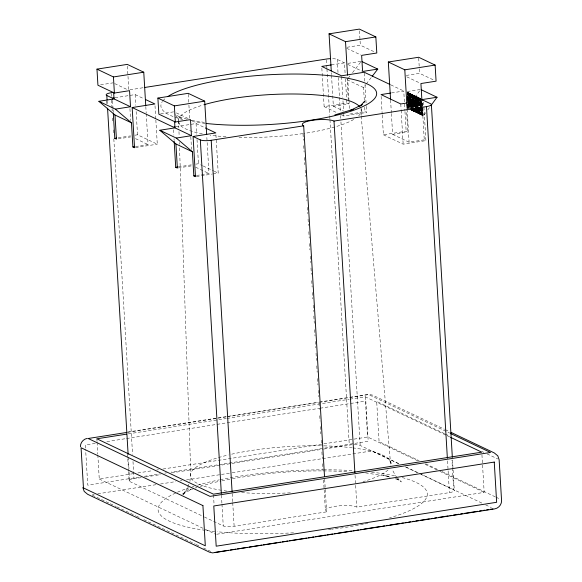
<?xml version="1.0" encoding="UTF-8"?>
<svg xmlns="http://www.w3.org/2000/svg" width="582" height="582" viewBox="0 0 582 582"><rect width="100%" height="100%" fill="white"/><g stroke="black" fill="none" stroke-linecap="round" stroke-linejoin="round"><path stroke-width="0.44" stroke-dasharray="2.91 2.18" d="M361.146 108.434L361.16 115.323M189.921 481.423L190.765 473.05L179.452 145.231M187.484 487.731L182.835 494.787M187.79 486.938L189.012 483.788M408.2 103.916L408.469 108.383L407.022 108.187L406.425 107.917L407.182 107.801L409.772 104.273M411.838 101.45L420.633 89.461L407.196 91.527M421.703 102.148L422.496 115.549L423.587 115.585L425.653 112.77M427.726 109.947L429.792 107.124M348.174 78.308L350.364 75.464M352.547 72.626L360.738 61.976M364.296 100.06L363.546 87.547L365.736 84.71M366.282 83.997L371.745 76.897M183.003 494.904L188.284 489.287L181.991 494.198M182.792 493.805L193.988 488.298M191.558 488.996L189.95 489.615L191.674 489.091M195.115 488.043L196.84 487.52M200.281 486.472L212.328 482.798L221.036 481.052M221.902 480.877L231.476 478.95M232.349 478.775C270.674 471.886 309.944 469.405 348.829 471.776M100.606 84.805L113.09 82.848M346.959 47.28L360.331 45.185L375.23 52.264M129.924 89.788L143.376 87.686M115.025 97.74L135.14 94.59L143.834 98.722M331.362 64.915L344.479 62.863L345.17 74.474M347.912 63.365L361.291 61.27M160.639 113.883L174.018 111.788M406.236 75.434L419.615 73.347L433.728 80.047M175.946 126.68L196.061 123.53L205.548 128.033M391.519 92.938L403.763 91.018L404.927 110.675M407.051 92.582L407.844 92.458L408.797 108.536M118.284 137.81L130.528 135.897M134.908 135.213L137.527 134.798L157.286 144.183L155.852 120.059M408.979 100.81L408.171 92.618L407.385 92.742L407.858 100.781M408.666 108.972L407.713 92.894L408.499 92.771M407.713 92.894L409.161 93.084L409.743 102.912M408.957 103.029L408.368 93.207L409.161 93.084M118.219 138.865L130.703 136.908M321.846 68.203L324.13 106.63L346.872 103.072L348.516 103.851L348.407 102.068M408.368 93.207L409.815 93.396L410.768 109.474M409.612 103.349L409.03 93.52L409.815 93.396M409.03 93.52L410.477 93.709L411.008 102.643M410.215 102.767L409.684 93.833L410.477 93.709M409.684 93.833L411.132 94.022L412.034 109.205M411.248 109.329L410.346 94.146L411.132 94.022M331.529 75.464L333.355 106.23L348.516 103.851M410.346 94.146L411.794 94.335L412.747 110.413L411.961 110.536L411.532 103.392M411.481 102.497L411.008 94.459L411.794 94.335M411.008 94.459L412.449 94.648L412.929 102.687M412.143 102.81L411.663 94.771L412.449 94.648M411.663 94.771L413.111 94.961L413.533 102.105M413.169 109.372L412.325 95.084L413.111 94.961M412.325 95.084L413.766 95.273L414.195 102.417M413.402 102.541L412.98 95.397L413.766 95.273M412.98 95.397L414.428 95.586L414.799 101.843M413.904 100.177L413.642 95.71L414.428 95.586M413.642 95.71L415.082 95.899L415.832 108.405M415.039 108.528L414.297 96.023L415.082 95.899M414.297 96.023L415.744 96.212L416.697 112.29L415.912 112.413L414.959 96.336L415.744 96.212M414.959 96.336L416.399 96.525L416.719 101.886M415.934 102.01L415.613 96.648L416.399 96.525M415.613 96.648L417.061 96.838L417.752 108.448M416.967 108.572L416.276 96.961L417.061 96.838M416.276 96.961L417.723 97.15L418.676 113.228L417.891 113.352L417.25 102.636M417.199 101.741L416.93 97.274L417.723 97.15M416.93 97.274L418.378 97.463L418.487 99.253M417.854 102.054L417.592 97.587L418.378 97.463M417.592 97.587L419.04 97.776L419.251 101.348M418.465 101.472L418.247 97.9L419.04 97.776M418.247 97.9L419.695 98.089L420.277 107.917M419.12 101.785L418.909 98.213L419.695 98.089M420.517 101.086L420.357 98.402L418.909 98.213M419.724 101.21L419.571 98.525L420.357 98.402M420.684 98.562L419.571 98.525M135.577 146.548L148.061 144.591L146.235 113.832M135.424 147.61L157.286 144.183M349.826 114.05L364.979 111.671L366.631 112.457L366.26 106.2M341.518 114.887L343.889 116.014L366.631 112.457M410.972 110.063L411.758 109.94L423.587 115.585M412.085 110.1L411.299 110.224L412.42 110.26M411.961 110.536L413.075 110.573L412.653 103.421M412.98 103.581L413.409 110.725L412.616 110.849L413.737 110.878M414.064 111.038L413.278 111.162L414.391 111.191L414.289 109.409M413.46 103.436L413.933 111.475L414.726 111.351L414.617 109.561M413.933 111.475L415.053 111.504L414.944 109.722M414.486 109.998L414.595 111.788L415.381 111.664L415.279 109.874M414.595 111.788L415.708 111.817L415.177 102.89M415.097 109.423L415.25 112.1L416.043 111.977L415.883 109.3M415.25 112.1L416.37 112.13L416.21 109.452M415.912 112.413L417.025 112.442L416.072 96.372M415.984 102.898L416.574 112.726L417.359 112.602L416.777 102.781M416.574 112.726L417.687 112.755L417.476 109.183M417.018 109.467L417.229 113.039L418.014 112.915L417.803 109.343M417.229 113.039L418.349 113.068L418.131 109.496M417.891 113.352L419.004 113.381L418.742 108.914M418.283 109.198L418.545 113.665L419.331 113.541L419.069 109.074M418.545 113.665L419.666 113.694L419.396 109.227M418.938 109.511L419.207 113.977L419.993 113.854L419.724 109.387M419.207 113.977L420.32 114.014L420 108.652M419.549 108.936L419.862 114.29L420.648 114.167L420.335 108.812M419.862 114.29L420.982 114.327L420.022 98.249M419.782 102.097L420.524 114.603L421.31 114.479L420.568 101.974M420.524 114.603L421.637 114.639L420.895 102.134M420.808 108.667L421.179 114.916L421.972 114.792L421.594 108.543M421.179 114.916L422.299 114.96L421.928 108.703M421.041 101.835L421.841 115.236L422.627 115.112L421.834 101.712M421.841 115.236L422.925 115.272L422.132 101.872M422.496 115.549L423.26 115.432L422.459 102.025M178.339 166.889L192.329 164.699M195.828 164.153L198.455 163.738L202.405 165.615M382.243 115.127L383.407 134.791L406.149 131.226L407.793 132.012L406.527 109.7M178.252 167.943L191.631 165.848M391.402 113.577L392.632 134.384L407.793 132.012M196.505 175.488L208.989 173.531L206.726 135.533M392.632 134.384L409.102 142.204L424.263 139.833L425.908 140.618L423.623 102.192M196.345 176.55L212.088 174.083M212.968 173.953L218.214 173.13L215.878 133.809M383.407 134.791L403.166 144.176L425.908 140.618M127.654 432.048L318.514 402.177M319.409 402.031L348.982 397.404M349.877 397.266L368.333 394.392L372.487 395.076L444.452 429.261M127.596 432.324L226.165 416.894M227.06 416.748L318.456 402.446M319.351 402.308L348.924 397.673M349.818 397.535L368.632 394.589L449.595 433.044M128.28 433.881L226.1 418.567M227.002 418.422L349.055 399.317M349.949 399.179L365.205 396.793L446.481 435.401M95.208 443.426L85.358 444.968L85.569 448.547M106.862 441.607L125.676 438.661M126.57 438.515L319.227 408.36M320.122 408.222L349.687 403.595M350.59 403.45L365.816 401.071L368.21 441.28L171.079 472.14M97.827 454.877L99.26 479.008L133.358 473.668M137.847 472.962L152.208 470.714M156.696 470.016L158.486 469.732M162.975 469.034L367.591 437.002L418.494 461.184M138.822 477.189L87.744 485.184L85.619 449.442M144.198 476.345L160.326 473.821M164.808 473.122L166.597 472.839M129.197 472.453L129.735 481.518A8.279 1.906 -3.4 0 1 134.02 478.76L141.2 477.64M145.682 476.942L160.93 474.548M171.697 472.868L230.894 463.599M231.789 463.461L323.286 449.137M324.181 448.998L349.295 445.063A8.279 1.906 -3.4 0 1 353.529 444.684M92.414 494.649L94.204 494.365M97.791 493.805L156.034 484.69M160.508 483.991L175.742 481.605M180.224 480.899L182.013 480.623M186.495 479.917L220.549 474.592M221.444 474.446L231.301 472.904M232.196 472.766L371.978 450.883L399.783 464.094M204.391 516.976L223.262 525.946A8.279 1.906 -3.4 0 0 234.139 526.317L326.611 511.847A16.558 3.812 -3.4 0 1 335.188 506.34A16.558 3.812 -3.4 0 1 356.933 507.097L449.413 492.619A8.279 1.906 -3.4 0 0 453.698 489.869L451.923 459.969M216.737 534.247L484.173 492.379L481.947 454.848M191.594 120.35L205.373 122.533M365.554 472.882L389.642 476.694L383.189 475.028L390.071 477.175M189.805 120.154L192.176 120.794M186.997 119.179L178.361 116.487L181.591 118.546L174.949 113.934M395.229 478.782L399.536 480.121L397.302 478.76M407.182 107.801L407.807 108.063L407.546 103.603M411.758 109.94L411.059 103.538M346.741 48.306L360.855 55.006M406.803 76.831L420.131 83.168M407.844 92.458L407.509 92.305L408.149 103.021M332.686 58.658A8.279 1.906 -3.4 0 1 337.233 59.415L344.479 62.863M347.694 64.384L361.808 71.091M390.857 84.892L403.763 91.018M420.553 98.998L420.226 98.838L420.757 107.772M363.546 87.547L347.083 79.727L348.356 101.173M333.355 106.23L343.547 111.067M324.13 106.63L336.774 112.639M114.661 83.59L127.203 89.555M176.368 112.908L188.132 118.495M203.198 165.994L213.47 170.875M214.263 171.254L218.214 173.13M135.519 138.632L148.061 144.591M195.654 167.201L208.989 173.531M445.274 429.647L449.362 431.589M444.568 433.685L376.692 401.442L379.078 441.658L419.156 460.689M445.39 434.077L449.479 436.02M482.187 451.559L483.824 452.338M487.098 453.887L497.726 458.936M447.303 435.787L449.77 436.958M425.697 463.796L438.777 470.016M442.051 471.566L495.209 496.817M496.024 497.21L500.113 499.152M425.064 464.298L439.017 470.933M439.839 471.318L484.173 492.379M406.323 467.201L418.596 473.028M419.411 473.413L482.383 503.328M485.65 504.885L491.375 507.599M354.242 444.67A8.279 1.906 -3.4 0 1 360.171 445.441L399.55 464.152M405.29 466.88L417.6 472.722M420.881 474.279L453.698 489.869M129.735 481.518L203.576 516.59M99.26 479.008L204.347 528.922M205.17 529.314L215.842 534.385M92.334 495.18L109.503 503.335M110.325 503.721L116.051 506.442M116.866 506.827L135.679 515.768M136.494 516.154L140.582 518.096M143.856 519.653L195.377 544.126M196.192 544.512L200.281 546.454M203.555 548.011L210.91 551.503M396.378 478.506L401.333 481.947L397.862 478.259M397.288 477.64L395.549 475.8L392.006 469.114M175.844 115.272L178.718 120.241M389.794 460.173L390.886 465.091M179.14 122.715L179.416 124.359M361.24 116.225L390.675 465.258M452.498 460.006L453.036 469.063M453.094 469.972L454.331 490.815M447.529 460.908L448.067 469.965M448.118 470.874L449.413 492.619M422.83 115.709L424.263 139.833M421.499 101.552L421.87 107.808M421.266 100.206L422.168 115.396M418.705 58.149L419.295 67.985M419.346 68.872L419.615 73.347M421.223 102.287L421.543 107.648M420.611 99.893L420.982 106.142M421.033 107.037L421.514 115.083M420 100.468L420.32 105.829M420.371 106.724L420.851 114.763M419.367 97.936L419.578 101.508M419.629 102.403L419.949 107.757M419.506 102.839L420.197 114.45M419.302 102.243L419.513 105.815M419.171 102.679L419.491 108.041M418.705 97.623L418.814 99.406M419.025 102.978L419.346 108.339M418.582 98.06L418.684 99.842M418.742 100.737L419.055 106.099M419.113 106.993L419.535 114.137M418.698 102.825L419.018 108.179M418.516 102.367L418.727 105.939M418.051 97.31L418.312 101.777M418.371 102.665L418.684 108.026M417.92 97.747L418.4 105.779M418.611 109.351L418.873 113.817M417.912 102.949L418.225 108.303M417.389 96.998L418.08 108.601M417.265 97.434L417.425 100.111M417.476 101.006L418.218 113.505M416.734 96.685L417.054 102.039M417.105 102.934L417.425 108.296M416.603 97.121L417.556 113.192M415.948 96.808L416.53 106.63M416.581 107.525L416.901 112.879M415.417 96.059L416.159 108.558M415.286 96.496L415.497 100.068M415.548 100.955L416.239 112.566M414.755 95.746L415.126 101.995M414.624 96.183L415.264 106.899M415.315 107.786L415.584 112.253M414.85 102.73L415.221 108.987M414.1 95.433L414.522 102.578M414.573 103.472L414.893 108.827M413.969 95.87L414.231 100.33M414.289 101.224L414.602 106.586M414.821 110.158L414.922 111.94M414.246 103.312L414.566 108.674M414.115 103.749L414.435 109.11M413.438 95.121L413.86 102.265M413.918 103.16L414.231 108.514M413.307 95.557L413.576 100.017M413.787 103.596L413.998 107.168M414.057 108.056L414.268 111.628M413.584 102.999L413.962 109.249M412.784 94.808L413.256 102.847M413.307 103.734L413.627 109.096M412.653 95.244L413.606 111.315M412.121 94.495L412.602 102.534M411.991 94.931L412.733 107.43M412.791 108.325L412.951 111.002M412.194 103.705L412.514 109.06M411.459 94.182L412.362 109.365M411.336 94.619L411.707 100.868M411.758 101.763L412.289 110.689M410.805 93.869L411.336 102.796M411.387 103.691L411.707 109.052M410.674 94.306L411.634 110.384M410.143 93.556L410.674 102.483M410.732 103.378L411.103 109.627M410.019 93.993L410.812 107.386M410.274 103.661L410.586 109.016M409.488 93.244L410.07 103.065M410.121 103.96L410.441 109.321M409.357 93.68L409.786 100.824M409.997 104.396L410.208 107.968M409.793 103.8L410.114 109.161M409.663 104.236L409.983 109.598M408.826 92.931L409.415 102.752M409.466 103.647L409.786 109.001M408.702 93.367L409.175 101.406M409.233 102.294L409.604 108.55M409.19 104.382L409.452 108.849M409.008 103.923L409.328 109.285M408.171 92.618L408.804 103.334M408.862 104.229L409.124 108.689M408.04 93.055L408.942 108.23M408.069 104.353L408.338 108.812M407.393 95.717L407.815 102.861M407.873 103.756L408.135 108.223L407.349 108.347L407.087 103.88M407.422 98.838L407.691 103.298M407.742 104.193L408.011 108.659M407.415 104.04L407.676 108.507M406.847 104.207L409.102 142.204M406.753 103.72L407.022 108.187M404.977 111.569L406.149 131.226M400.78 103.967L401.1 109.329M401.151 110.216L403.166 144.176M390.595 100.002L391.344 112.668M381.123 96.365L382.185 114.239M364.296 73.143L364.769 81.182M364.987 84.754L366.202 105.306M364.718 107.204L364.979 111.671M359.48 30.89L360.331 45.185M347.672 77.857L348.96 99.573M349.018 100.475L349.556 109.525M365.205 396.793L367.591 437.002M345.439 78.941L346.603 98.605M346.661 99.493L346.872 103.072M341.554 76.7L342.776 97.252M342.987 100.824L343.569 110.653M343.78 114.232L343.889 116.014M337.233 59.415L338.04 73.012M338.309 77.544L339.444 96.568M339.495 97.478L340.361 111.977M340.572 115.6L340.732 118.321M340.95 121.944L360.171 445.441M331.369 72.75L331.478 74.561M355.049 475.385L355.587 484.442M355.646 485.352L356.933 507.097M326.415 59.946L326.684 64.478M326.742 65.38L326.902 68.101M326.953 69.011L329.703 115.221M329.754 116.131L329.914 118.844M329.972 119.754L349.295 445.063M324.676 479.226L326.611 511.847M303.011 133.904L303.389 140.247M303.709 145.682L304.088 152.026M304.408 157.467L304.837 164.713M305.164 170.155L305.543 176.492M305.914 182.835L306.292 189.179M306.619 194.621L306.99 200.965M307.369 207.301L307.747 213.645M308.067 219.087L308.445 225.43M308.824 231.767L309.202 238.111M309.522 243.552L309.9 249.896M310.279 256.24L310.657 262.577M310.977 268.018L311.355 274.362M311.734 280.706L312.105 287.05M312.432 292.484L312.81 298.828M313.181 305.172L313.56 311.516M313.829 316.041L314.258 323.294M314.636 329.638L315.015 335.981M315.335 341.416L315.713 347.76M316.041 353.194L316.47 360.447M316.79 365.882L317.168 372.225M317.546 378.569L317.925 384.913M318.245 390.347L318.623 396.691M319.001 403.035L319.373 409.379M319.751 415.723L320.078 421.157M320.398 426.599L320.828 433.845M321.206 440.188L321.526 445.623M321.904 451.967L322.283 458.31M322.603 463.745L323.039 470.998M323.577 480.055L324.116 489.12M324.167 490.029L325.353 509.963M232.196 493.696L232.684 501.851M232.735 502.761L234.139 526.317M221.436 495.137L221.917 503.292M221.975 504.194L223.262 525.946M196.061 123.53L196.701 134.253M197.022 139.615L198.455 163.738M213.507 495.064L214.089 504.9M188.277 94.233L188.866 104.185M188.917 105.095L189.725 118.663M190.801 136.755L191.551 149.421M173.487 129.771L173.8 135.133M174.018 138.705L174.12 140.495M155.008 105.764L155.801 119.165M145.806 106.593L146.177 112.923M135.14 94.59L135.773 105.313M136.152 111.569L137.527 134.798M127.4 66.203L128.797 89.723M129.931 108.725L130.63 120.481M112.559 100.832L113.039 108.87M113.09 109.765L113.25 112.45M111.14 93.644L111.3 96.365M111.518 99.988L112.006 108.143M112.057 109.052L112.166 110.864M112.595 118.11L112.755 120.83M113.294 129.895L113.512 133.518M113.832 138.953L132.565 454.295M133.002 461.548L134.02 478.76M107.124 100.926L107.284 103.647M128.28 457.052L128.978 468.83M106.55 100.89L106.71 103.611M127.545 454.295L127.756 457.918M127.814 458.827L128.513 470.605M128.564 471.515L129.102 480.572M96.867 438.792L97.027 441.476M97.085 442.371L97.769 453.989M178.609 120.707L178.856 127.975M178.98 131.605L179.14 136.144M179.358 142.503L179.423 144.321M388.041 469.907A100.606 23.142 -3.4 0 1 363.037 481.641M290.345 492.816A100.606 23.142 -3.4 0 1 240.213 492.488M226.907 491.099A100.606 23.142 -3.4 0 1 222.389 490.437M221.516 490.299A100.606 23.142 -3.4 0 1 228.355 454.957M231.701 454.178A100.606 23.142 -3.4 0 1 323.228 445.841M324.079 445.863A100.606 23.142 -3.4 0 1 351.804 447.762M352.75 447.878A100.606 23.142 -3.4 0 1 390.755 466.167M402.213 477.56A134.82 31.013 -3.4 0 1 389.533 517.9M367.693 523.349A134.82 31.013 -3.4 0 1 364.201 524.069M363.313 524.251A134.82 31.013 -3.4 0 1 332.249 529.242M331.362 529.358A134.82 31.013 -3.4 0 1 327.775 529.795M293.524 532.799A134.82 31.013 -3.4 0 1 217.166 531.744M214.707 531.49A134.82 31.013 -3.4 0 1 206.086 530.435M205.155 530.304A134.82 31.013 -3.4 0 1 176.593 492.583M177.459 492.197A134.82 31.013 -3.4 0 1 189.07 487.774M192.366 486.705A134.82 31.013 -3.4 0 1 194.075 486.174M197.589 485.141A134.82 31.013 -3.4 0 1 219.385 479.844M220.265 479.663A134.82 31.013 -3.4 0 1 322.719 469.805M323.628 469.805A134.82 31.013 -3.4 0 1 353.405 470.634M371.614 472.177A134.82 31.013 -3.4 0 1 396.378 476.141M360.942 108.659A91.752 21.105 -3.4 0 1 356.482 117.666M353.681 119.492A91.752 21.105 -3.4 0 1 335.53 126.76M334.643 127.022A91.752 21.105 -3.4 0 1 303.659 133.482M302.8 133.613A91.752 21.105 -3.4 0 1 238.671 137.388M225.991 136.792A91.752 21.105 -3.4 0 1 210.08 135.155M202.296 133.853A91.752 21.105 -3.4 0 1 178.15 121.282M178.157 120.489A91.752 21.105 -3.4 0 1 203.067 105.007M205.308 123.369A108.056 24.859 -3.4 0 1 192.249 121.522M182.763 119.536A108.056 24.859 -3.4 0 1 162.378 101.559M162.829 100.948A108.056 24.859 -3.4 0 1 165.252 98.496"/><path stroke-width="0.87" d="M80.44 446.78C80.192 442.735 83.379 439.003 87.336 438.362M363.896 102.447L364.841 101.079L359.792 106.448M430.826 105.713L437.031 97.252L421.455 89.846M372.291 76.191L377.754 69.091L362.069 61.641M361.051 105.568L362.259 104.585L350.902 110.173M350.881 110.26L353.245 109.314L334.839 114.923M130.514 106.753L114.043 98.933L98.889 101.304L115.352 109.125L130.514 106.753L129.553 90.668L114.399 93.04L97.929 85.219L96.976 69.134L127.298 64.391L143.761 72.212L145.747 105.684M331.26 70.939L329.056 33.843L359.378 29.1L375.841 36.921L376.801 53.006L361.64 55.377L362.593 71.462L377.754 69.091M96.976 69.134L113.439 76.955L143.761 72.212M329.056 33.843L345.526 41.671L375.841 36.921M113.781 92.32L111.089 92.742A8.279 1.906 -3.4 0 0 106.797 95.492L107.066 100.024M144.278 87.547L326.364 59.044A8.279 1.906 -3.4 0 1 330.591 58.658M106.797 95.492L112.399 98.147L114.145 97.878M331.362 64.915L321.744 66.421L341.503 75.806L364.237 72.248L390.049 84.506M191.434 135.693L174.971 127.873L159.81 130.244L176.281 138.065L191.434 135.693L190.481 119.608L175.32 121.98L158.857 114.159L157.897 98.074L188.219 93.331L204.689 101.152L206.675 134.631M390.537 99.1L388.332 62.005L418.654 57.262L435.125 65.082L436.078 81.167L420.917 83.539L421.87 99.624L437.031 97.252M115.352 109.125L131.467 122.838L132.9 146.962L134.551 147.748L132.158 107.539L154.899 103.974L145.413 99.471M157.897 98.074L174.367 105.902L204.689 101.152M388.332 62.005L404.803 69.825L435.125 65.082M175.073 126.818L173.327 127.087L132.158 107.539M390.638 93.069L381.021 94.575L400.78 103.967L423.521 100.402L430.767 103.843A8.279 1.906 -3.4 0 1 426.475 106.601L334.003 121.071A16.558 3.812 -3.4 0 0 312.25 120.321A16.558 3.812 -3.4 0 0 303.68 125.821L211.201 140.298A8.279 1.906 -3.4 0 1 200.332 139.92L193.086 136.479L195.472 176.688L193.828 175.902L192.395 151.778L176.281 138.065M113.301 113.337L114.785 138.363L116.538 138.087M193.086 136.479L215.827 132.914L205.548 128.033M132.9 146.962L134.682 146.686M174.171 141.39L175.713 167.303L177.459 167.027M193.828 175.902L195.61 175.626M126.701 432.462L88.173 438.493L210.022 496.373L490.488 452.469L450.417 433.437M126.483 434.157L96.867 438.792L213.448 494.176L481.787 452.17L450.592 437.351M215.158 552.391L228.595 550.288M230.392 550.005L232.182 549.721M233.971 549.444L235.768 549.161M237.558 548.884L239.348 548.6M241.144 548.324L247.415 547.342M249.205 547.058L258.168 545.654M259.958 545.378L261.755 545.094M263.544 544.817L276.988 542.708M278.778 542.431L280.568 542.148M282.365 541.871L284.154 541.587M285.944 541.311L287.741 541.027M289.53 540.751L306.554 538.081M308.344 537.804L310.141 537.521M311.93 537.244L313.72 536.96M315.517 536.677L325.374 535.134M327.164 534.858L332.54 534.014M334.33 533.73L336.127 533.454M337.916 533.17L351.361 531.068M353.15 530.791L354.94 530.508M356.737 530.224L358.527 529.947M360.316 529.664L362.113 529.387M363.903 529.103L380.926 526.441M382.716 526.157L384.513 525.881M386.303 525.597L388.092 525.32M389.889 525.037L399.747 523.494M401.536 523.211L403.326 522.934M405.123 522.651L406.913 522.374M408.702 522.09L410.499 521.814M412.289 521.53L414.078 521.254M415.875 520.97L418.56 520.548M420.357 520.272L429.312 518.868M431.109 518.584L432.899 518.307M434.689 518.024L436.485 517.747M438.275 517.463L448.133 515.921M449.922 515.637L451.712 515.361M453.509 515.077L458.885 514.233M460.675 513.957L462.464 513.673M464.261 513.397L477.698 511.294M479.495 511.011L481.285 510.727M483.075 510.45L484.871 510.167M486.661 509.89L488.451 509.606M490.248 509.33L492.932 508.908M421.972 99.187L421.87 99.624M98.889 101.304L115.003 115.018L131.467 122.838M159.81 130.244L175.924 143.958L192.395 151.778M114.785 138.363L116.436 139.142L115.003 115.018M175.713 167.303L177.357 168.082L175.924 143.958M450.999 432.368L494.336 452.956L497.806 455.852L499.138 459.773L501.56 500.476C501.808 504.529 498.621 508.253 494.664 508.901L212.568 552.9L209.513 552.187L87.664 494.307L84.194 491.412L82.862 487.49M431.393 104.789L452.338 457.285M426.475 106.601L447.369 458.187M404.803 69.825L406.789 103.305M345.526 41.671L347.512 75.143M334.003 121.071L354.889 472.664M303.68 125.821L324.516 476.505M211.201 140.298L232.094 491.885M200.332 139.92L221.327 493.318M174.367 105.902L175.32 121.98M174.6 121.616L174.971 127.873M113.439 76.955L114.399 93.04M113.672 92.676L114.043 98.933M112.399 98.147L112.508 99.937M107.554 108.179L128.12 454.331M167.667 96.677A108.056 24.859 -3.4 0 1 315.051 74.569A108.056 24.859 -3.4 0 1 361.829 107.03A108.056 24.859 -3.4 0 1 206.297 123.479M203.947 104.745A91.752 21.105 -3.4 0 1 295.758 94.015A91.752 21.105 -3.4 0 1 359.632 106.63M494.256 462.079L213.79 505.984L216.184 546.192L496.642 502.288L494.256 462.079M202.922 505.605L81.065 447.725L83.459 487.934L205.308 545.814L202.922 505.605"/></g></svg>
